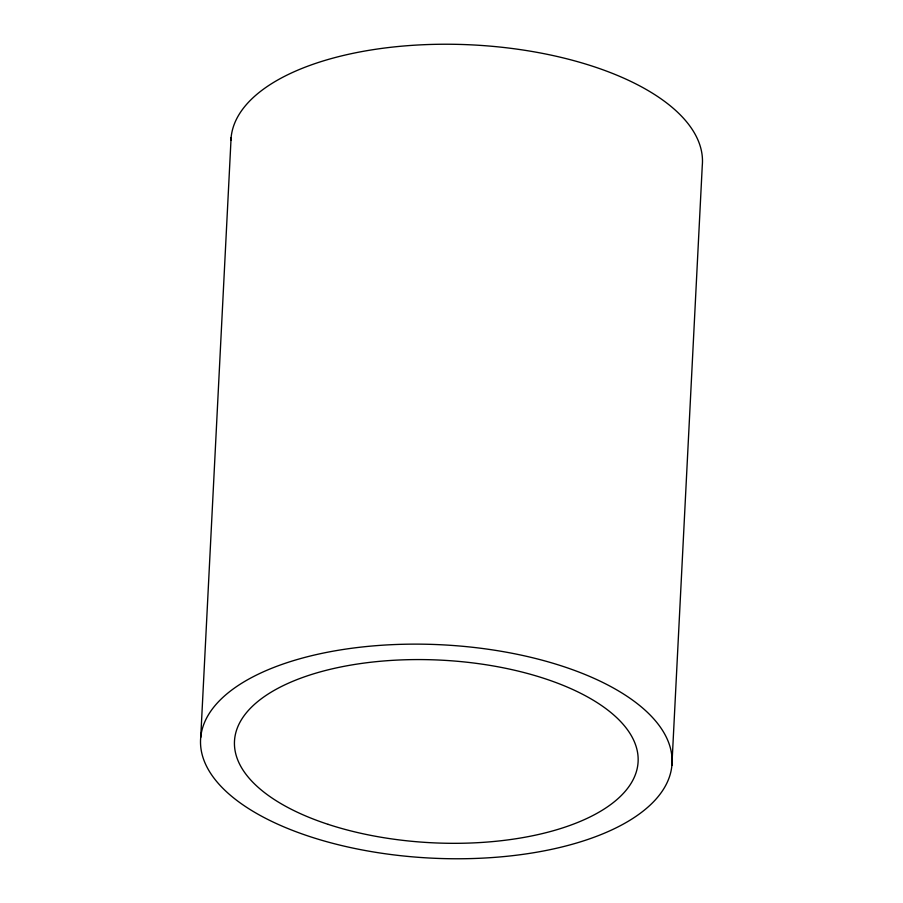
<?xml version="1.0" encoding="UTF-8"?>
<svg xmlns="http://www.w3.org/2000/svg" width="903" height="903" viewBox="0 0 903 903"><rect width="100%" height="100%" fill="white"/><g stroke="black" fill="none" stroke-linecap="round" stroke-linejoin="round"><path stroke-width="1.35" d="M200.726 737.458L231.112 137.561M671.888 765.439A236.033 106.791 2.9 0 0 327.112 652.305A236.033 106.791 2.9 0 0 309.921 836.607A236.033 106.791 2.9 0 0 671.888 765.439L702.274 165.542A236.033 106.791 2.9 0 0 473.714 44.981A236.033 106.791 2.9 0 0 230.942 140.202M328.105 824.349A202.058 91.417 2.9 0 0 637.981 763.419A202.058 91.417 2.9 0 0 342.824 666.572A202.058 91.417 2.9 0 0 328.105 824.349"/></g></svg>
